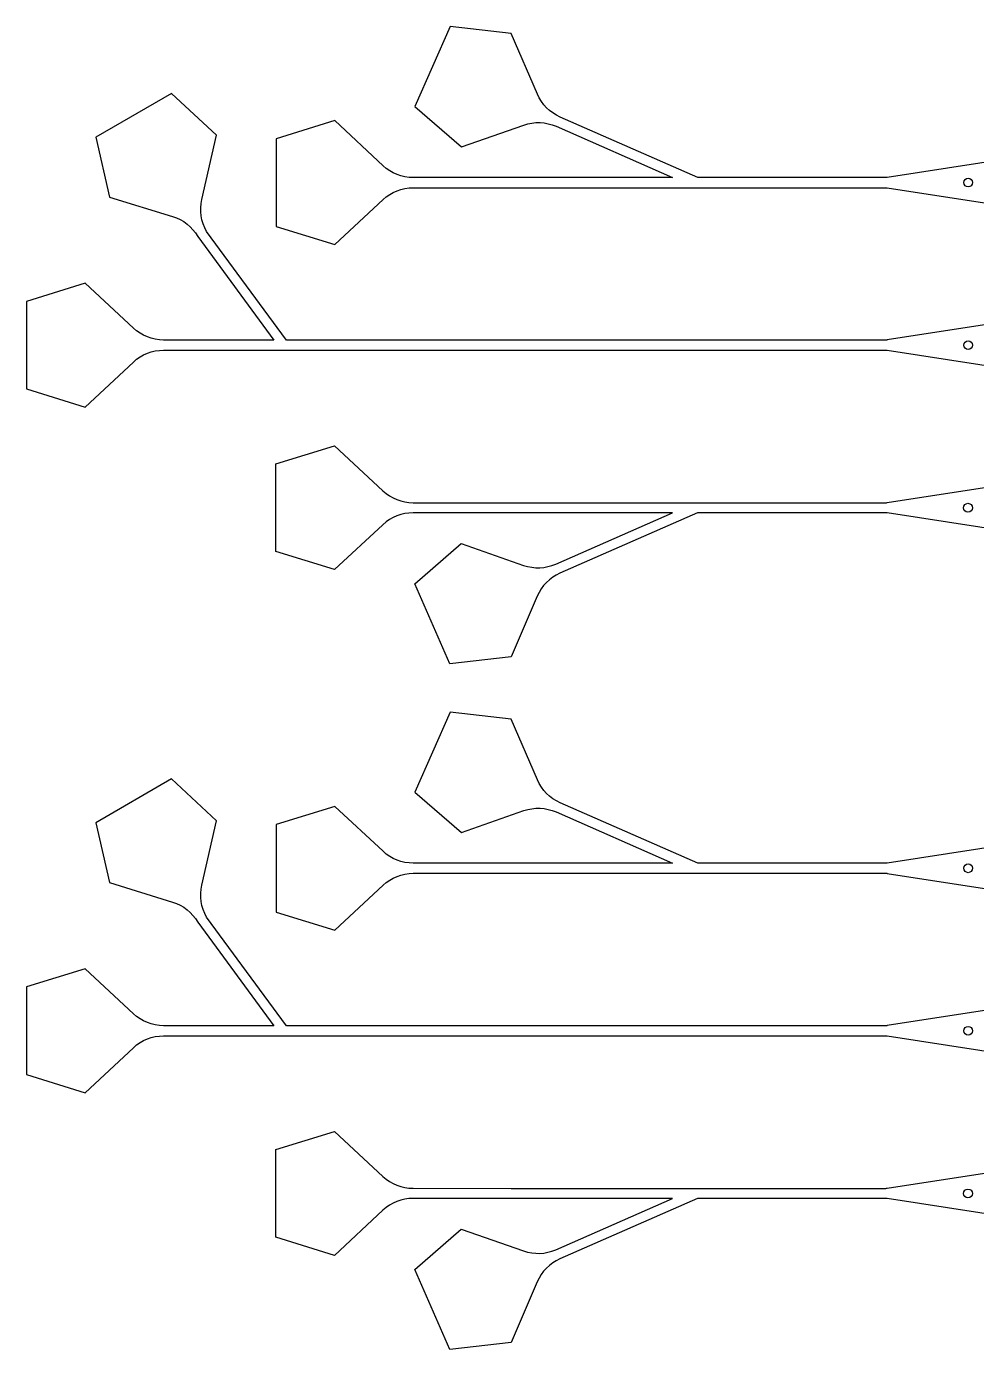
# Model space of a CAD drawing. Header units: millimetres. Extents: x 1762 to 23394, y 1311 to 16310.
# Drawn here: x 1762 to 12532, y 1311 to 16310 of the extents above; entities that cross this region are included whole.
import ezdxf

# ---------------------------------------------------------------- set-up
doc = ezdxf.new("R2010")
doc.units = ezdxf.units.MM
doc.layers.add('2-LIGHT', color=80, linetype='Continuous')
doc.layers.add('3-DARK', color=5, linetype='Continuous')

msp = doc.modelspace()

# ---------------------------------------------------------------- linework, layer by layer
at = {"layer": '2-LIGHT'}
for points in [[(16406, 15353), (11521, 14598, -0.038341), (11506, 14597), (9483, 14597), (9372, 14597), (7812, 15283), (7812, 15283, -0.189633), (7554, 15543), (7554, 15543), (7257, 16231), (6565, 16310), (6166, 15401), (6692, 14945), (7400, 15192), (7400, 15192, -0.189606), (7765, 15178), (7765, 15178), (9087, 14597), (6146, 14597), (6146, 14597, -0.189633), (5805, 14731), (5805, 14731), (5257, 15242), (4592, 15036), (4592, 14044), (5257, 13838), (5805, 14348), (5805, 14348, -0.189606), (6146, 14482), (6146, 14482), (7260, 14482), (8206, 14482), (9799, 14482), (11506, 14482, -0.038341), (11521, 14481), (16406, 13727)], [(16406, 13510), (11521, 12756, -0.038341), (11506, 12754), (9483, 12754), (8944, 12754), (7125, 12754), (4708, 12755), (3804, 13986, -0.189633), (3749, 14348), (3749, 14348), (3917, 15078), (3406, 15551), (2547, 15055), (2702, 14376), (3418, 14157), (3418, 14157, -0.189606), (3704, 13929), (4565, 12755), (3316, 12755, -0.189633), (2975, 12889), (2975, 12889), (2427, 13399), (1762, 13193), (1762, 12201), (2427, 11995), (2975, 12506), (2975, 12506, -0.189606), (3316, 12640), (7125, 12640), (8239, 12640), (8944, 12640), (9799, 12640), (11506, 12640, -0.038341), (11521, 12639), (16406, 11884)], [(16404, 10040), (11519, 10795, 0.038341), (11504, 10796), (9481, 10796), (9370, 10796), (7809, 10111), (7809, 10111, 0.189633), (7552, 9851), (7552, 9851), (7255, 9163), (6563, 9084), (6164, 9992), (6690, 10448), (7398, 10201), (7398, 10201, 0.189606), (7763, 10216), (7763, 10216), (9085, 10796), (6144, 10796), (6144, 10796, 0.189633), (5803, 10662), (5803, 10662), (5255, 10152), (4590, 10358), (4590, 11350), (5255, 11556), (5803, 11045), (5803, 11045, 0.189606), (6144, 10911), (6144, 10911), (7258, 10911), (8204, 10911), (9797, 10911), (11504, 10911, 0.038341), (11519, 10912), (16404, 11667)], [(16406, 7581), (11521, 6826, -0.038341), (11506, 6825), (9483, 6825), (9372, 6825), (7812, 7510), (7812, 7510, -0.189633), (7554, 7770), (7554, 7770), (7257, 8458), (6565, 8537), (6166, 7629), (6692, 7173), (7400, 7420), (7400, 7420, -0.189606), (7765, 7405), (7765, 7405), (9087, 6825), (6146, 6825), (6146, 6825, -0.189633), (5805, 6959), (5805, 6959), (5257, 7469), (4592, 7263), (4592, 6271), (5257, 6065), (5805, 6576), (5805, 6576, -0.189606), (6146, 6710), (6146, 6710), (7260, 6710), (8206, 6710), (9799, 6710), (11506, 6710, -0.038341), (11521, 6709), (16406, 5954)], [(16406, 5738), (11521, 4983, -0.038341), (11506, 4982), (9483, 4982), (8944, 4982), (7125, 4982), (4708, 4982), (3804, 6214, -0.189633), (3749, 6576), (3749, 6576), (3917, 7306), (3406, 7779), (2547, 7283), (2702, 6604), (3418, 6384), (3418, 6384, -0.189606), (3704, 6156), (4565, 4982), (3316, 4982, -0.189633), (2975, 5116), (2975, 5116), (2427, 5626), (1762, 5421), (1762, 4428), (2427, 4223), (2975, 4733), (2975, 4733, -0.189606), (3316, 4867), (7125, 4867), (8239, 4867), (8944, 4867), (9799, 4867), (11506, 4867, -0.038341), (11521, 4866), (16406, 4111)], [(16404, 2268), (11519, 3023, 0.038341), (11504, 3024), (9481, 3024), (9370, 3024), (7809, 2338), (7809, 2338, 0.189633), (7552, 2078), (7552, 2078), (7255, 1390), (6563, 1311), (6164, 2220), (6690, 2675), (7398, 2429), (7398, 2429, 0.189606), (7763, 2443), (7763, 2443), (9085, 3024), (6144, 3024), (6144, 3024, 0.189633), (5803, 2890), (5803, 2890), (5255, 2379), (4590, 2585), (4590, 3577), (5255, 3783), (5803, 3273), (5803, 3273, 0.189606), (6144, 3139), (6144, 3139), (7258, 3138), (8204, 3138), (9797, 3138), (11504, 3138, 0.038341), (11519, 3140), (16404, 3894)]]:
    msp.add_lwpolyline(points, format="xyb", dxfattribs=at)
at = {"layer": '3-DARK', "linetype": 'Continuous'}
for centre in [(12437, 14540), (12437, 12697), (12435, 10854), (12437, 6767), (12437, 4925), (12435, 3081)]:
    msp.add_ellipse(centre, major_axis=(0, -50), ratio=1, dxfattribs=at)

doc.saveas('drawing.dxf')
